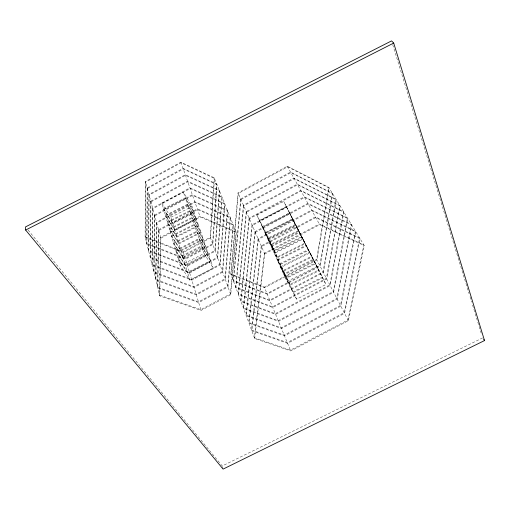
<?xml version="1.0" encoding="UTF-8"?>
<svg xmlns="http://www.w3.org/2000/svg" width="510" height="510" viewBox="0 0 510 510"><rect width="100%" height="100%" fill="white"/><g stroke="black" fill="none" stroke-linecap="round" stroke-linejoin="round"><path stroke-width="0.38" stroke-dasharray="2.55 1.91" d="M145.108 236.736L145.395 181.496L180.859 162.167L214.2 177.792L236.372 232.554L230.743 294.652L201.061 310.443L159.738 295.876L145.108 236.736L183.237 251.819L210.248 237.297L214.2 177.792M159.738 295.876L160.892 238.176L145.395 181.496M230.826 273.966L238.03 192.844L287.296 166.241L328.803 187.412L364.325 245.692L348.343 320.707L290.745 350.944L254.662 338.519L230.826 273.966L264.32 287.124L290.745 350.944M254.662 338.519L264.773 253.986L238.03 192.844M348.343 320.707L316.57 259.367L328.803 187.412M160.892 238.176L200.175 216.973L236.372 232.554M264.773 253.986L319.693 224.668L364.325 245.692M264.32 287.124L316.57 259.367M161.874 203.088L183.39 192.2L192.06 206.55L194.017 212.224L172.641 223.017L163.557 208.819L161.874 203.088L170.901 217.234L172.641 223.017M163.557 208.819L185.289 197.835L183.39 192.2M163.742 209.463L185.5 198.466L194.24 212.868L196.242 218.675L174.618 229.576L165.457 215.335L163.742 209.463L172.839 223.667L174.618 229.576M165.457 215.335L187.444 204.223L185.5 198.466M165.654 215.998L187.667 204.873L196.465 219.326L198.511 225.267L176.638 236.296L167.407 222.003L165.654 215.998L174.822 230.246L176.638 236.296M170.901 217.234L192.06 206.55M167.407 222.003L189.656 210.77L187.667 204.873M167.605 222.679L189.879 211.433L198.741 225.936L200.838 232.018L178.71 243.162L169.403 228.824L167.605 222.679L176.842 236.971L178.71 243.162M172.839 223.667L194.24 212.868M169.403 228.824L191.919 217.464L189.879 211.433M169.607 229.519L192.149 218.146L201.074 232.7L203.216 238.929L180.827 250.2L171.449 235.811L169.607 229.519L178.914 243.863L180.827 250.2M174.822 230.246L196.465 219.326M171.449 235.811L194.233 224.323L192.149 218.146M171.653 236.519L194.469 225.018L203.458 239.63L205.651 246.005L182.994 257.397L173.54 242.97L171.653 236.519L181.037 250.907L182.994 257.397M176.842 236.971L198.741 225.936M173.54 242.97L196.605 231.349L194.469 225.018M173.751 243.697L196.847 232.063L205.9 246.719L208.15 253.247L185.213 264.773L175.682 250.308L173.751 243.697L183.211 258.13L185.213 264.773M178.914 243.863L201.074 232.7M175.682 250.308L199.034 238.552L196.847 232.063M175.899 251.047L199.282 239.279L208.405 253.98L210.706 260.667L187.482 272.327L177.882 257.824L175.899 251.047L185.436 265.519L187.482 272.327M181.037 250.907L203.458 239.63M256.881 214.984L283.758 201.463L298.312 230.539L271.441 244.009L259.354 220.441L256.881 214.984L268.598 237.768L295.182 224.432L283.758 201.463M177.882 257.824L201.526 245.928L199.282 239.279M178.105 258.583L201.781 246.674L210.968 261.42L213.327 268.279L189.816 280.066L180.132 265.525L178.105 258.583L187.718 273.092L189.816 280.066M183.211 258.13L205.9 246.719M259.354 220.441L286.499 206.799M180.132 265.525L204.083 253.495L201.781 246.674M274.348 250.384L262.166 226.638L289.603 212.848L301.506 236.78L274.348 250.384L265.034 232.962L262.446 227.262L289.916 213.46L304.77 243.155L277.319 256.9L267.967 239.426L265.321 233.605L293.097 219.663L304.77 243.155M185.436 265.519L208.405 253.98M266.086 232.26L292.415 219.039M265.034 232.962L292.772 219.032M187.718 273.092L210.968 261.42M268.878 238.387L295.488 225.037M267.967 239.426L296.017 225.356M268.26 240.083L296.342 225.994L311.521 256.332L283.452 270.357L270.963 246.037L268.26 240.083L280.353 263.555L308.11 249.67L296.342 225.994M271.728 244.641L298.624 231.157M270.963 246.037L299.332 231.82M277.319 256.9L274.641 251.035L301.831 237.411M286.62 277.312L283.764 271.046L274.029 252.801L302.717 238.425L315.008 263.141L286.62 277.312L277.159 259.711L274.335 253.483L303.061 239.094L318.578 270.102L289.865 284.427L280.366 266.787L277.478 260.412L306.535 245.871L322.224 277.217L293.18 291.701L290.19 285.147L280.691 267.501L310.093 252.801L325.954 284.503L296.571 299.14L287.009 281.431L283.981 274.756L313.733 259.896L325.954 284.503M277.618 257.563L305.101 243.799M277.159 259.711L306.185 245.189M280.659 264.231L308.448 250.333M280.366 266.787L309.736 252.099M283.764 271.046L311.865 257.002M296.571 299.14L293.511 292.434L283.649 274.023L313.363 259.176M289.865 284.427L286.939 278.02L315.365 263.829M287.009 281.431L317.08 266.424M290.19 285.147L318.935 270.804M293.511 292.434L322.594 277.944M482.632 337.9L222.252 465.974L28.031 229.978M204.083 253.495L213.327 268.279M201.526 245.928L210.706 260.667M199.034 238.552L208.15 253.247M196.605 231.349L205.651 246.005M194.233 224.323L203.216 238.929M191.919 217.464L200.838 232.018M189.656 210.77L198.511 225.267M187.444 204.223L196.242 218.675M185.289 197.835L194.017 212.224M287.296 166.241L319.693 224.668M277.478 260.412L286.939 278.02M265.321 233.605L274.641 251.035M289.603 212.848L286.805 207.398L259.635 221.059L262.166 226.638M302.717 238.425L299.663 232.471L271.263 246.706L274.029 252.801M280.691 267.501L283.649 274.023M210.248 237.297L230.743 294.652M180.859 162.167L200.175 216.973M392.719 44.702L469.085 293.728M470.016 296.775L471.654 302.105M472.585 305.152L481.23 333.33M183.237 251.819L201.061 310.443M222.424 466.599L222.934 468.48M145.567 182.127L145.273 237.405L183.434 252.482L210.477 237.947L214.449 178.404L181.076 162.779L145.567 182.127M147.148 187.897L146.772 243.448L185.264 258.493L212.581 243.825L216.712 183.995L183.039 168.357L147.148 187.897M147.326 188.547L146.937 244.131L185.468 259.169L212.817 244.481L216.967 184.62L183.262 168.982L147.326 188.547M148.939 194.457L148.467 250.314L187.336 265.308L214.965 250.493L219.281 190.338L185.277 174.694L148.939 194.457M149.118 195.12L148.639 251.009L187.546 266.003L215.207 251.169L219.542 190.982L185.506 175.338L149.118 195.12M150.775 201.176L150.208 257.34L189.459 272.283L217.4 257.314L221.914 196.841L187.565 181.19L150.775 201.176M150.96 201.858L150.38 258.054L189.675 272.99L217.649 258.009L222.181 197.498L187.801 181.853L150.96 201.858M152.656 208.061L151.986 264.537L191.626 279.416L219.893 264.295L224.604 203.496L189.911 187.852L152.656 208.061M152.847 208.762L152.165 265.264L191.849 280.137L220.148 265.002L224.878 204.166L190.153 188.528L152.847 208.762M154.587 215.118L153.803 271.894L193.845 286.716L222.449 271.435L227.364 210.311L192.321 194.673L154.587 215.118M154.785 215.838L153.988 272.64L194.074 287.455L222.704 272.155L227.645 211.006L192.563 195.368L154.785 215.838M156.57 222.36L155.671 279.435L196.12 294.181L225.057 278.74L230.195 217.298L194.788 201.679L156.57 222.36M156.768 223.093L155.856 280.2L196.35 294.939L225.324 279.48L230.482 218.006L195.037 202.387L156.768 223.093M158.597 229.787L157.577 287.162L198.441 301.824L227.728 286.218L233.095 224.464L197.319 208.858L158.597 229.787M158.801 230.539L157.775 287.946L198.677 302.596L228.002 286.977L233.389 225.19L197.574 209.584L158.801 230.539M160.682 237.405L159.534 295.08L200.825 309.653L230.469 293.875L236.066 231.808L199.914 216.227L160.682 237.405M238.297 193.449L231.062 274.609L264.588 287.761L316.888 259.979L329.154 187.992L287.615 166.821L238.297 193.449M240.701 198.957L233.223 280.462L266.991 293.562L319.776 265.557L332.361 193.252L290.534 172.08L240.701 198.957M240.975 199.576L233.465 281.118L267.259 294.213L320.101 266.182L332.724 193.845L290.859 172.667L240.975 199.576M243.436 205.205L235.671 287.098L269.707 300.135L323.047 271.875L336.001 199.225L293.843 178.047L243.436 205.205M243.71 205.836L235.92 287.767L269.988 300.798L323.378 272.512L336.37 199.831L294.181 178.653L243.71 205.836M246.234 211.593L238.176 293.875L272.487 306.841L326.387 278.32L339.724 205.332L297.228 184.155L246.234 211.593M246.515 212.243L238.425 294.557L272.767 307.524L326.725 278.97L340.1 205.944L297.572 184.773L246.515 212.243M249.09 218.133L240.733 300.792L275.323 313.688L329.798 284.899L343.53 211.567L300.696 190.402L249.09 218.133M249.384 218.796L240.988 301.493L275.61 314.383L330.142 285.562L343.912 212.198L301.047 191.033L249.384 218.796M252.016 224.827L243.34 307.861L278.218 320.682L333.272 291.618L347.418 217.948L304.24 196.796L252.016 224.827M252.316 225.503L243.601 308.575L278.505 321.389L333.629 292.294L347.807 218.599L304.597 197.447L252.316 225.503M255.013 231.68L246.005 315.084L281.169 327.822L336.829 298.477L351.396 224.476L307.868 203.343L255.013 231.68M255.319 232.375L246.279 315.817L281.469 328.542L337.186 299.172L351.798 225.139L308.238 204.006L255.319 232.375M258.079 238.693L248.733 322.467L284.191 335.108L340.457 305.484L355.464 231.157L311.584 210.05L258.079 238.693M258.391 239.407L249.007 323.219L284.491 335.848L340.827 306.198L355.878 231.833L311.961 210.726L258.391 239.407M261.222 245.877L251.519 330.015L287.27 342.561L344.167 312.649L359.633 237.985L315.397 216.916L261.222 245.877M261.541 246.61L251.806 330.78L287.583 343.313L344.543 313.369L360.054 238.68L315.779 217.611L261.541 246.61M264.441 253.24L254.369 337.735L290.426 350.172L347.96 319.968L363.891 244.985L319.298 223.954L264.441 253.24"/><path stroke-width="0.76" d="M25.64 230.042L393.707 43.063L484.5 340.572L223.106 469.104L25.64 230.042L25.5 226.905L391.553 40.896L393.707 43.063M483.754 339.507L484.5 340.572"/></g></svg>
